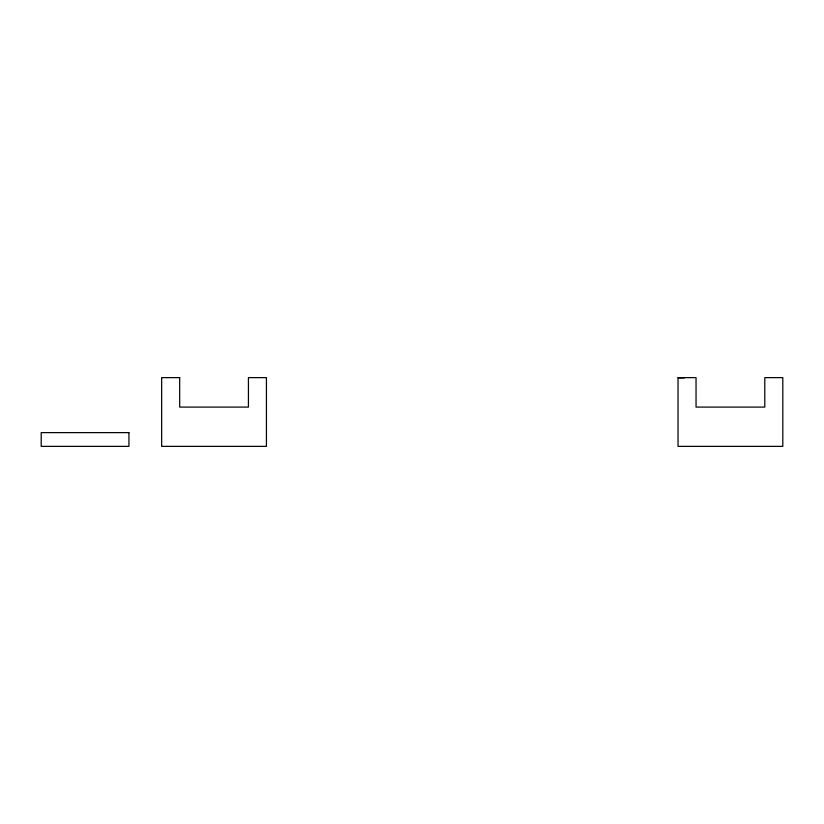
<?xml version="1.0" encoding="UTF-8"?>
<svg xmlns="http://www.w3.org/2000/svg" width="824" height="824" viewBox="0 0 824 824"><rect width="100%" height="100%" fill="white"/><g stroke="black" fill="none" stroke-linecap="round" stroke-linejoin="round"><path stroke-width="1.24" d="M684.456 377.67L678.039 377.649L696.043 377.629L696.043 407.087L764.796 407.087L764.796 377.629L782.8 377.629L782.8 446.371L678.039 446.371L678.039 377.629L684.59 377.629M179.683 377.629L161.669 377.629L161.669 446.371L266.43 446.371L266.43 377.629L248.426 377.629L248.426 407.087L179.683 407.087L179.683 377.629M128.935 432.621L41.2 432.621L41.2 446.371L128.935 446.371L128.935 432.621"/></g></svg>
